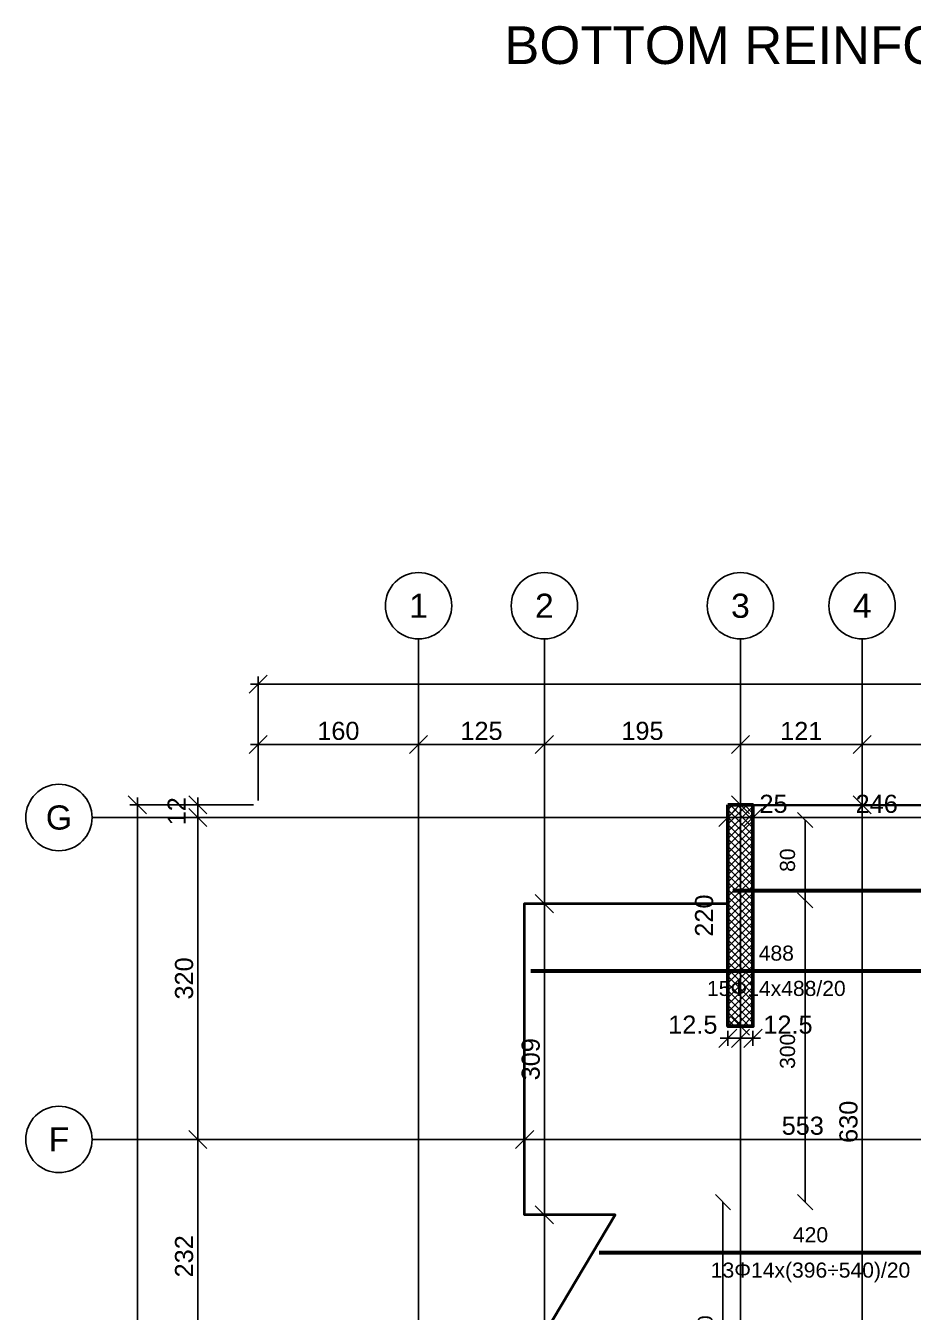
# Model space of a CAD drawing. Header units: millimetres. Extents: x -231 to 4719, y -2977 to 4533.
# Drawn here: x -231 to 651, y -1577 to -298 of the extents above; entities that cross this region are included whole.
import ezdxf
from ezdxf.enums import TextEntityAlignment as Align

# ---------------------------------------------------------------- set-up
doc = ezdxf.new("R2010")
doc.units = ezdxf.units.MM
for name, color, linetype in [('FW_AXIS', 7, 'Continuous'), ('FW_DIM', 7, 'Continuous'), ('FW_WALL_HATCH', 8, 'Continuous'), ('REB_NOTES', 7, 'Continuous'), ('REB_TOP_MESH_X', 5, 'Continuous'), ('REB_TOP_MESH_X_RANGE', 5, 'Continuous'), ('REB_TOP_MESH_X_TEXT', 5, 'Continuous')]:
    doc.layers.add(name, color=color, linetype=linetype)
doc.layers.add('SLAB', color=3, linetype='Continuous', lineweight=35)
doc.layers.add('WALL', color=1, linetype='Continuous', lineweight=50)
doc.styles.add('REBAR_TXT', font='arial.ttf')
doc.styles.get("Standard").update_dxf_attribs({"font": 'arial.ttf'})
doc.dimstyles.new('FW_DIM', dxfattribs={"dimtxt": 18, "dimasz": 9, "dimexe": 7.5, "dimexo": 4.5, "dimgap": 4.5, "dimtad": 1, "dimdec": 0, "dimtxsty": 'Standard', "dimtsz": 9, "dimcen": 2.5, "dimdle": 7.5, "dimclrd": 256, "dimclre": 256, "dimclrt": 7, "dimazin": 3, "dimtfac": 1, "dimtmove": 2, "dimatfit": 3})
doc.dimstyles.new('REBAR M-200', dxfattribs={"dimtxt": 15, "dimasz": 15, "dimexe": 25, "dimexo": 12.5, "dimgap": 10, "dimtad": 1, "dimdec": 0, "dimtxsty": 'Standard', "dimblk": 'NONE', "dimcen": 50, "dimse1": 1, "dimse2": 1, "dimclrd": 6, "dimclre": 6, "dimclrt": 7, "dimazin": 3, "dimtfac": 1, "dimtmove": 2, "dimatfit": 3, "dimldrblk": 'NONE', "dimlwd": 53})
doc.dimstyles.new('REBAR RANGE', dxfattribs={"dimtxt": 15, "dimasz": 2.5, "dimexe": 0, "dimexo": 0, "dimgap": 10, "dimtad": 1, "dimdec": 0, "dimtxsty": 'Standard', "dimtsz": 7.5, "dimcen": 2.5, "dimse1": 1, "dimse2": 1, "dimclrd": 6, "dimclre": 6, "dimclrt": 7, "dimazin": 3, "dimtfac": 1, "dimtmove": 2, "dimatfit": 3, "dimlwd": 25})

# ---------------------------------------------------------------- blocks, each defined once
blk = doc.blocks.new('*D657')
at = {"color": 6, "lineweight": 53}
blk.add_line((271, -1237.6), (759.5, -1237.6), dxfattribs=at)
at = {"layer": 'Defpoints'}
for p in [(271, -1237.6), (271, -1237.6), (759.5, -1237.6)]:
    blk.add_point(p, dxfattribs=at)
at = {"layer": 'REB_TOP_MESH_X', "color": 7, "insert": (515.2, -1220.1), "char_height": 15, "attachment_point": 5}
blk.add_mtext('488', dxfattribs=at)
blk = doc.blocks.new('_NONE')
blk = doc.blocks.new('*D664')
at = {"color": 6, "lineweight": 53}
blk.add_line((339, -1517.6), (759.5, -1517.6), dxfattribs=at)
at = {"layer": 'Defpoints'}
for p in [(339, -1517.6), (339, -1517.6), (759.5, -1517.6)]:
    blk.add_point(p, dxfattribs=at)
at = {"layer": 'REB_TOP_MESH_X', "color": 7, "insert": (549.2, -1500.1), "char_height": 15, "attachment_point": 5}
blk.add_mtext('420', dxfattribs=at)
blk = doc.blocks.new('*D679')
at = {"color": 6, "lineweight": 53}
blk.add_line((472, -1157.6), (963.5, -1157.6), dxfattribs=at)
at = {"layer": 'Defpoints'}
for p in [(472, -1157.6), (472, -1157.6), (963.5, -1157.6)]:
    blk.add_point(p, dxfattribs=at)
at = {"layer": 'REB_TOP_MESH_X', "color": 7, "insert": (717.8, -1140.1), "char_height": 15, "attachment_point": 5}
blk.add_mtext('492', dxfattribs=at)
blk = doc.blocks.new('_OBLIQUE')
at = {"color": 0, "linetype": 'BYBLOCK'}
blk.add_line((-0.5, -0.5), (0.5, 0.5), dxfattribs=at)
blk = doc.blocks.new('*D727')
at = {"color": 6, "lineweight": 25}
blk.add_line((543.9, -1467.6), (543.9, -1167.6), dxfattribs=at)
at = {"layer": 'Defpoints'}
for p in [(543.9, -1167.6), (543.9, -1467.6), (543.9, -1467.6)]:
    blk.add_point(p, dxfattribs=at)
at = {"layer": 'REB_TOP_MESH_X_RANGE', "color": 6, "xscale": 15, "yscale": 15, "rotation": 90}
for p in [(543.9, -1167.6), (543.9, -1467.6)]:
    blk.add_blockref('_OBLIQUE', p, dxfattribs=at)
at = {"layer": 'REB_TOP_MESH_X_RANGE', "color": 7, "insert": (526.4, -1317.6), "char_height": 15, "attachment_point": 5, "rotation": 90}
blk.add_mtext('300', dxfattribs=at)
blk = doc.blocks.new('*D728')
at = {"color": 6, "lineweight": 25}
blk.add_line((462.1, -1727.6), (462.1, -1467.6), dxfattribs=at)
at = {"layer": 'Defpoints'}
for p in [(462.1, -1467.6), (462.1, -1727.6), (462.1, -1727.6)]:
    blk.add_point(p, dxfattribs=at)
at = {"layer": 'REB_TOP_MESH_X_RANGE', "color": 6, "xscale": 15, "yscale": 15, "rotation": 90}
for p in [(462.1, -1467.6), (462.1, -1727.6)]:
    blk.add_blockref('_OBLIQUE', p, dxfattribs=at)
at = {"layer": 'REB_TOP_MESH_X_RANGE', "color": 7, "insert": (444.6, -1597.6), "char_height": 15, "attachment_point": 5, "rotation": 90}
blk.add_mtext('260', dxfattribs=at)
blk = doc.blocks.new('*D737')
at = {"color": 6, "lineweight": 25}
blk.add_line((543.9, -1167.6), (543.9, -1087.6), dxfattribs=at)
at = {"layer": 'Defpoints'}
for p in [(543.9, -1087.6), (543.9, -1167.6), (543.9, -1167.6)]:
    blk.add_point(p, dxfattribs=at)
at = {"layer": 'REB_TOP_MESH_X_RANGE', "color": 6, "xscale": 15, "yscale": 15, "rotation": 90}
for p in [(543.9, -1087.6), (543.9, -1167.6)]:
    blk.add_blockref('_OBLIQUE', p, dxfattribs=at)
at = {"layer": 'REB_TOP_MESH_X_RANGE', "color": 7, "insert": (526.4, -1127.6), "char_height": 15, "attachment_point": 5, "rotation": 90}
blk.add_mtext('80', dxfattribs=at)
blk = doc.blocks.new('*D750')
for p, q in [((467, -1297.2), (467, -1312.2)), ((479.5, -1297.2), (479.5, -1312.2)), ((459.5, -1304.7), (487, -1304.7))]:
    blk.add_line(p, q)
at = {"layer": 'Defpoints'}
for p in [(467, -1292.7), (479.5, -1292.7), (467, -1304.7)]:
    blk.add_point(p, dxfattribs=at)
at = {"layer": 'FW_DIM', "xscale": 18, "yscale": 18}
for p in [(467, -1304.7), (479.5, -1304.7)]:
    blk.add_blockref('_OBLIQUE', p, dxfattribs=at)
at = {"layer": 'FW_DIM', "color": 7, "insert": (432.2, -1291.2), "char_height": 18, "attachment_point": 5}
blk.add_mtext('12.5', dxfattribs=at)
blk = doc.blocks.new('*D751')
for p, q in [((479.5, -1297.2), (479.5, -1312.2)), ((492, -1297.2), (492, -1312.2)), ((472, -1304.7), (499.5, -1304.7))]:
    blk.add_line(p, q)
at = {"layer": 'Defpoints'}
for p in [(479.5, -1292.7), (492, -1292.7), (479.5, -1304.7)]:
    blk.add_point(p, dxfattribs=at)
at = {"layer": 'FW_DIM', "xscale": 18, "yscale": 18}
for p in [(479.5, -1304.7), (492, -1304.7)]:
    blk.add_blockref('_OBLIQUE', p, dxfattribs=at)
at = {"layer": 'FW_DIM', "color": 7, "insert": (526.8, -1291.2), "char_height": 18, "attachment_point": 5}
blk.add_mtext('12.5', dxfattribs=at)
blk = doc.blocks.new('*D803')
for p, q in [((257.5, -1405.2), (825.5, -1405.2)), ((265, -1400.7), (265, -1397.7)), ((818, -1400.7), (818, -1397.7))]:
    blk.add_line(p, q)
at = {"layer": 'Defpoints'}
for p in [(265, -1405.2), (265, -1405.2), (818, -1405.2)]:
    blk.add_point(p, dxfattribs=at)
at = {"layer": 'FW_DIM', "xscale": 18, "yscale": 18}
for p in [(265, -1405.2), (818, -1405.2)]:
    blk.add_blockref('_OBLIQUE', p, dxfattribs=at)
at = {"layer": 'FW_DIM', "color": 7, "insert": (541.5, -1391.7), "char_height": 18, "attachment_point": 5}
blk.add_mtext('553', dxfattribs=at)
blk = doc.blocks.new('*D806')
for p, q in [((459.5, -1085.2), (499.5, -1085.2)), ((467, -1080.7), (467, -1077.7)), ((492, -1080.7), (492, -1077.7))]:
    blk.add_line(p, q)
at = {"layer": 'Defpoints'}
for p in [(467, -1085.2), (467, -1085.2), (492, -1085.2)]:
    blk.add_point(p, dxfattribs=at)
at = {"layer": 'FW_DIM', "xscale": 18, "yscale": 18}
for p in [(467, -1085.2), (492, -1085.2)]:
    blk.add_blockref('_OBLIQUE', p, dxfattribs=at)
at = {"layer": 'FW_DIM', "color": 7, "insert": (512.4, -1071.7), "char_height": 18, "attachment_point": 5}
blk.add_mtext('25', dxfattribs=at)
blk = doc.blocks.new('*D807')
for p, q in [((484.5, -1085.2), (745.5, -1085.2)), ((492, -1080.7), (492, -1077.7)), ((738, -1080.7), (738, -1077.7))]:
    blk.add_line(p, q)
at = {"layer": 'Defpoints'}
for p in [(492, -1085.2), (492, -1085.2), (738, -1085.2)]:
    blk.add_point(p, dxfattribs=at)
at = {"layer": 'FW_DIM', "xscale": 18, "yscale": 18}
for p in [(492, -1085.2), (738, -1085.2)]:
    blk.add_blockref('_OBLIQUE', p, dxfattribs=at)
at = {"layer": 'FW_DIM', "color": 7, "insert": (615, -1071.7), "char_height": 18, "attachment_point": 5}
blk.add_mtext('246', dxfattribs=at)
blk = doc.blocks.new('*D819')
for p, q in [((284.6, -1487.6), (284.6, -1163.3)), ((280.1, -1170.8), (277.1, -1170.8)), ((280.1, -1480.1), (277.1, -1480.1))]:
    blk.add_line(p, q)
at = {"layer": 'Defpoints'}
for p in [(284.6, -1170.8), (284.6, -1480.1), (284.6, -1480.1)]:
    blk.add_point(p, dxfattribs=at)
at = {"layer": 'FW_DIM', "xscale": 18, "yscale": 18, "rotation": 90}
for p in [(284.6, -1170.8), (284.6, -1480.1)]:
    blk.add_blockref('_OBLIQUE', p, dxfattribs=at)
at = {"layer": 'FW_DIM', "color": 7, "insert": (271.1, -1325.5), "char_height": 18, "attachment_point": 5, "rotation": 90}
blk.add_mtext('309', dxfattribs=at)
blk = doc.blocks.new('*D820')
for p, q in [((479.5, -2653.7), (479.5, -1285.2)), ((475, -1292.7), (472, -1292.7)), ((475, -2646.2), (472, -2646.2))]:
    blk.add_line(p, q)
at = {"layer": 'Defpoints'}
for p in [(479.5, -1292.7), (479.5, -2646.2), (479.5, -2646.2)]:
    blk.add_point(p, dxfattribs=at)
at = {"layer": 'FW_DIM', "xscale": 18, "yscale": 18, "rotation": 90}
for p in [(479.5, -1292.7), (479.5, -2646.2)]:
    blk.add_blockref('_OBLIQUE', p, dxfattribs=at)
at = {"layer": 'FW_DIM', "color": 7, "insert": (466, -1969.5), "char_height": 18, "attachment_point": 5, "rotation": 90}
blk.add_mtext('1353', dxfattribs=at)
blk = doc.blocks.new('*D821')
for p, q in [((475, -1072.7), (472, -1072.7)), ((479.5, -1300.2), (479.5, -1065.2)), ((475, -1292.7), (472, -1292.7))]:
    blk.add_line(p, q)
at = {"layer": 'Defpoints'}
for p in [(479.5, -1072.7), (479.5, -1292.7), (479.5, -1292.7)]:
    blk.add_point(p, dxfattribs=at)
at = {"layer": 'FW_DIM', "xscale": 18, "yscale": 18, "rotation": 90}
for p in [(479.5, -1072.7), (479.5, -1292.7)]:
    blk.add_blockref('_OBLIQUE', p, dxfattribs=at)
at = {"layer": 'FW_DIM', "color": 7, "insert": (443.5, -1182.7), "char_height": 18, "attachment_point": 5, "rotation": 90}
blk.add_mtext('220', dxfattribs=at)
blk = doc.blocks.new('*D826')
for p, q in [((596, -1072.7), (593, -1072.7)), ((600.5, -1710.2), (600.5, -1065.2)), ((596, -1702.7), (593, -1702.7))]:
    blk.add_line(p, q)
at = {"layer": 'Defpoints'}
for p in [(600.5, -1072.7), (600.5, -1702.7), (600.5, -1702.7)]:
    blk.add_point(p, dxfattribs=at)
at = {"layer": 'FW_DIM', "xscale": 18, "yscale": 18, "rotation": 90}
for p in [(600.5, -1072.7), (600.5, -1702.7)]:
    blk.add_blockref('_OBLIQUE', p, dxfattribs=at)
at = {"layer": 'FW_DIM', "color": 7, "insert": (587, -1387.7), "char_height": 18, "attachment_point": 5, "rotation": 90}
blk.add_mtext('630', dxfattribs=at)
blk = doc.blocks.new('*D849')
for p, q in [((0, -1068.2), (0, -1005.2)), ((159.5, -1068.2), (159.5, -1005.2)), ((-7.5, -1012.7), (167, -1012.7))]:
    blk.add_line(p, q)
at = {"layer": 'Defpoints'}
for p in [(0, -1012.7), (0, -1072.7), (159.5, -1072.7)]:
    blk.add_point(p, dxfattribs=at)
at = {"layer": 'FW_DIM', "xscale": 18, "yscale": 18}
for p in [(0, -1012.7), (159.5, -1012.7)]:
    blk.add_blockref('_OBLIQUE', p, dxfattribs=at)
at = {"layer": 'FW_DIM', "color": 7, "insert": (79.8, -999.2), "char_height": 18, "attachment_point": 5}
blk.add_mtext('160', dxfattribs=at)
blk = doc.blocks.new('*D850')
for p, q in [((159.5, -1068.2), (159.5, -1005.2)), ((284.6, -1068.2), (284.6, -1005.2)), ((152, -1012.7), (292.1, -1012.7))]:
    blk.add_line(p, q)
at = {"layer": 'Defpoints'}
for p in [(159.5, -1012.7), (159.5, -1072.7), (284.6, -1072.7)]:
    blk.add_point(p, dxfattribs=at)
at = {"layer": 'FW_DIM', "xscale": 18, "yscale": 18}
for p in [(159.5, -1012.7), (284.6, -1012.7)]:
    blk.add_blockref('_OBLIQUE', p, dxfattribs=at)
at = {"layer": 'FW_DIM', "color": 7, "insert": (222.1, -999.2), "char_height": 18, "attachment_point": 5}
blk.add_mtext('125', dxfattribs=at)
blk = doc.blocks.new('*D851')
for p, q in [((284.6, -1068.2), (284.6, -1005.2)), ((479.5, -1068.2), (479.5, -1005.2)), ((277.1, -1012.7), (487, -1012.7))]:
    blk.add_line(p, q)
at = {"layer": 'Defpoints'}
for p in [(284.6, -1012.7), (284.6, -1072.7), (479.5, -1072.7)]:
    blk.add_point(p, dxfattribs=at)
at = {"layer": 'FW_DIM', "xscale": 18, "yscale": 18}
for p in [(284.6, -1012.7), (479.5, -1012.7)]:
    blk.add_blockref('_OBLIQUE', p, dxfattribs=at)
at = {"layer": 'FW_DIM', "color": 7, "insert": (382.1, -999.2), "char_height": 18, "attachment_point": 5}
blk.add_mtext('195', dxfattribs=at)
blk = doc.blocks.new('*D852')
for p, q in [((479.5, -1068.2), (479.5, -1005.2)), ((600.5, -1068.2), (600.5, -1005.2)), ((472, -1012.7), (608, -1012.7))]:
    blk.add_line(p, q)
at = {"layer": 'Defpoints'}
for p in [(479.5, -1012.7), (479.5, -1072.7), (600.5, -1072.7)]:
    blk.add_point(p, dxfattribs=at)
at = {"layer": 'FW_DIM', "xscale": 18, "yscale": 18}
for p in [(479.5, -1012.7), (600.5, -1012.7)]:
    blk.add_blockref('_OBLIQUE', p, dxfattribs=at)
at = {"layer": 'FW_DIM', "color": 7, "insert": (540, -999.2), "char_height": 18, "attachment_point": 5}
blk.add_mtext('121', dxfattribs=at)
blk = doc.blocks.new('*D853')
for p, q in [((600.5, -1068.2), (600.5, -1005.2)), ((828.1, -1068.2), (828.1, -1005.2)), ((593, -1012.7), (835.6, -1012.7))]:
    blk.add_line(p, q)
at = {"layer": 'Defpoints'}
for p in [(600.5, -1012.7), (600.5, -1072.7), (828.1, -1072.7)]:
    blk.add_point(p, dxfattribs=at)
at = {"layer": 'FW_DIM', "xscale": 18, "yscale": 18}
for p in [(600.5, -1012.7), (828.1, -1012.7)]:
    blk.add_blockref('_OBLIQUE', p, dxfattribs=at)
at = {"layer": 'FW_DIM', "color": 7, "insert": (714.3, -999.2), "char_height": 18, "attachment_point": 5}
blk.add_mtext('228', dxfattribs=at)
blk = doc.blocks.new('*D865')
for p, q in [((0, -1068.2), (0, -945.2)), ((1569, -1068.2), (1569, -945.2)), ((-7.5, -952.7), (1576.5, -952.7))]:
    blk.add_line(p, q)
at = {"layer": 'Defpoints'}
for p in [(0, -952.7), (0, -1072.7), (1569, -1072.7)]:
    blk.add_point(p, dxfattribs=at)
at = {"layer": 'FW_DIM', "xscale": 18, "yscale": 18}
for p in [(0, -952.7), (1569, -952.7)]:
    blk.add_blockref('_OBLIQUE', p, dxfattribs=at)
at = {"layer": 'FW_DIM', "color": 7, "insert": (784.5, -939.2), "char_height": 18, "attachment_point": 5}
blk.add_mtext('1569', dxfattribs=at)
blk = doc.blocks.new('*D871')
for p, q in [((-4.5, -1405.2), (-67.5, -1405.2)), ((-60, -1645.1), (-60, -1397.7)), ((-4.5, -1637.6), (-67.5, -1637.6))]:
    blk.add_line(p, q)
at = {"layer": 'Defpoints'}
for p in [(0, -1405.2), (-60, -1637.6), (0, -1637.6)]:
    blk.add_point(p, dxfattribs=at)
at = {"layer": 'FW_DIM', "xscale": 18, "yscale": 18, "rotation": 90}
for p in [(-60, -1405.2), (-60, -1637.6)]:
    blk.add_blockref('_OBLIQUE', p, dxfattribs=at)
at = {"layer": 'FW_DIM', "color": 7, "insert": (-73.5, -1521.4), "char_height": 18, "attachment_point": 5, "rotation": 90}
blk.add_mtext('232', dxfattribs=at)
blk = doc.blocks.new('*D872')
for p, q in [((-4.5, -1085.2), (-67.5, -1085.2)), ((-60, -1412.7), (-60, -1077.7)), ((-4.5, -1405.2), (-67.5, -1405.2))]:
    blk.add_line(p, q)
at = {"layer": 'Defpoints'}
for p in [(0, -1085.2), (-60, -1405.2), (0, -1405.2)]:
    blk.add_point(p, dxfattribs=at)
at = {"layer": 'FW_DIM', "xscale": 18, "yscale": 18, "rotation": 90}
for p in [(-60, -1085.2), (-60, -1405.2)]:
    blk.add_blockref('_OBLIQUE', p, dxfattribs=at)
at = {"layer": 'FW_DIM', "color": 7, "insert": (-73.5, -1245.2), "char_height": 18, "attachment_point": 5, "rotation": 90}
blk.add_mtext('320', dxfattribs=at)
blk = doc.blocks.new('*D873')
for p, q in [((-4.5, -1072.7), (-67.5, -1072.7)), ((-60, -1092.7), (-60, -1065.2)), ((-4.5, -1085.2), (-67.5, -1085.2))]:
    blk.add_line(p, q)
at = {"layer": 'Defpoints'}
for p in [(0, -1072.7), (-60, -1085.2), (0, -1085.2)]:
    blk.add_point(p, dxfattribs=at)
at = {"layer": 'FW_DIM', "xscale": 18, "yscale": 18, "rotation": 90}
for p in [(-60, -1072.7), (-60, -1085.2)]:
    blk.add_blockref('_OBLIQUE', p, dxfattribs=at)
at = {"layer": 'FW_DIM', "color": 7, "insert": (-81, -1079), "char_height": 18, "attachment_point": 5, "rotation": 90}
blk.add_mtext('12', dxfattribs=at)
blk = doc.blocks.new('*D882')
for p, q in [((-4.5, -1072.7), (-127.5, -1072.7)), ((-120, -2670.2), (-120, -1065.2)), ((-4.5, -2662.7), (-127.5, -2662.7))]:
    blk.add_line(p, q)
at = {"layer": 'Defpoints'}
for p in [(0, -1072.7), (-120, -2662.7), (0, -2662.7)]:
    blk.add_point(p, dxfattribs=at)
at = {"layer": 'FW_DIM', "xscale": 18, "yscale": 18, "rotation": 90}
for p in [(-120, -1072.7), (-120, -2662.7)]:
    blk.add_blockref('_OBLIQUE', p, dxfattribs=at)
at = {"layer": 'FW_DIM', "color": 7, "insert": (-133.5, -1867.7), "char_height": 18, "attachment_point": 5, "rotation": 90}
blk.add_mtext('1590', dxfattribs=at)

msp = doc.modelspace()

# ---------------------------------------------------------------- hatches: boundary and pattern name
at = {"layer": 'FW_WALL_HATCH'}
h = msp.add_hatch(dxfattribs=at)
h.set_pattern_fill('ANSI37', scale=1.6)
h.paths.add_polyline_path([(467, -1072.7), (492, -1072.7), (492, -1292.7), (467, -1292.7), (467, -1072.7)])

# ---------------------------------------------------------------- linework, layer by layer
at = {"layer": 'FW_AXIS', "linetype": 'CONTINUOUS'}
for p, q in [((159.5, -1072.7), (159.5, -907.7)), ((284.6, -1072.7), (284.6, -907.7)), ((479.5, -1072.7), (479.5, -907.7)), ((600.5, -1072.7), (600.5, -907.7)), ((0, -1085.2), (-165, -1085.2)), ((0, -1405.2), (-165, -1405.2))]:
    msp.add_line(p, q, dxfattribs=at)
at = {"layer": 'FW_AXIS', "color": 8}
for p, q in [((159.5, -2662.7), (159.5, -1072.7)), ((284.6, -2662.7), (284.6, -1072.7)), ((479.5, -2662.7), (479.5, -1072.7)), ((600.5, -2662.7), (600.5, -1072.7)), ((0, -1085.2), (1569, -1085.2)), ((0, -1405.2), (1569, -1405.2))]:
    msp.add_line(p, q, dxfattribs=at)
at = {"layer": 'FW_AXIS'}
for centre in [(159.5, -874.7), (284.6, -874.7), (479.5, -874.7), (600.5, -874.7), (-198, -1085.2), (-198, -1405.2)]:
    msp.add_circle(centre, 33, dxfattribs=at)
at = {"layer": 'SLAB'}
msp.add_lwpolyline([(467, -1072.7), (1367, -1072.9), (1367, -1170.7), (1569, -1170.7), (1569, -1674.7), (1367, -1674.7), (1367, -2060.7), (1569, -2060.7), (1569, -2564.7), (1367, -2564.7), (1367, -2662.7), (147, -2640), (147, -2542.1), (0, -2542.1), (0, -1775.7), (202.2, -1775.7), (202.2, -1737), (354.9, -1480.1), (265, -1480.1), (265, -1170.8), (467, -1170.8), (467, -1072.7)], dxfattribs=at)
at = {"layer": 'WALL'}
msp.add_lwpolyline([(467, -1072.7), (492, -1072.7), (492, -1292.7), (467, -1292.7)], close=True, dxfattribs=at)

# ---------------------------------------------------------------- texts
at = {"layer": 'FW_AXIS', "color": 7, "style": 'REBAR_TXT'}
for s, p in [('1', (159.5, -874.7)), ('2', (284.6, -874.7)), ('3', (479.5, -874.7)), ('4', (600.5, -874.7)), ('G', (-198, -1085.2)), ('F', (-198, -1405.2))]:
    msp.add_text(s, height=24, dxfattribs=at).set_placement(p, align=Align.MIDDLE_CENTER)
at = {"layer": 'REB_NOTES', "color": 7, "style": 'REBAR_TXT'}
msp.add_text('BOTTOM REINFORCEMENT - DIRECTION X', height=37.5, dxfattribs=at).set_placement((784.5, -298.7), align=Align.TOP_CENTER)
at = {"layer": 'REB_TOP_MESH_X_TEXT', "color": 7, "style": 'REBAR_TXT'}
for s, p in [('15Φ14x488/20', (515.2, -1247.6)), ('13Φ14x(396÷540)/20', (549.2, -1527.6))]:
    msp.add_text(s, height=15, dxfattribs=at).set_placement(p, align=Align.TOP_CENTER)

# ---------------------------------------------------------------- dimensions: what is measured, and where the dimension line sits
at = {"layer": 'FW_DIM'}
for base, p1, p2, picture, middle in [((0, -952.7), (0, -1072.7), (1569, -1072.7), '*D865', (784.5, -939.2)), ((0, -1012.7196416), (0, -1072.7196416), (159.5, -1072.7196416), '*D849', (79.75, -999.2196416)), ((159.5, -1012.7), (159.5, -1072.7), (284.6, -1072.7), '*D850', (222.1, -999.2)), ((284.6, -1012.7), (284.6, -1072.7), (479.5, -1072.7), '*D851', (382.1, -999.2)), ((479.5, -1012.7), (479.5, -1072.7), (600.5, -1072.7), '*D852', (540, -999.2)), ((600.5, -1012.7), (600.5, -1072.7), (828.1, -1072.7), '*D853', (714.3, -999.2))]:
    dim = msp.add_linear_dim(base=base, p1=p1, p2=p2, dimstyle='FW_DIM', dxfattribs=at)
    dim.commit()
    dim.dimension.update_dxf_attribs({"geometry": picture, "text_midpoint": middle})
for base, p1, p2, text, picture, middle in [((467, -1085.2), (467, -1085.2), (492, -1085.2), '25', '*D806', (512.4, -1071.7)), ((492, -1085.2), (492, -1085.2), (738, -1085.2), '246', '*D807', (615, -1071.7)), ((467, -1304.7), (467, -1292.7), (479.5, -1292.7), '12.5', '*D750', (432.2, -1291.2)), ((479.5, -1304.7), (479.5, -1292.7), (492, -1292.7), '12.5', '*D751', (526.8, -1291.2)), ((265, -1405.2), (265, -1405.2), (818, -1405.2), '553', '*D803', (541.5, -1391.7))]:
    dim = msp.add_linear_dim(base=base, p1=p1, p2=p2, text=text, dimstyle='FW_DIM', override={"dimtmove": 2}, dxfattribs=at)
    dim.commit()
    dim.dimension.update_dxf_attribs({"geometry": picture, "text_midpoint": middle, "dimtype": 160})
for base, p1, p2, picture, middle in [((-120, -2662.7), (0, -2662.7), (0, -1072.7), '*D882', (-133.5, -1867.7)), ((-60, -1085.2134907), (0, -1085.2134907), (0, -1072.7134907), '*D873', (-81, -1078.9634907)), ((-60, -1405.2), (0, -1405.2), (0, -1085.2), '*D872', (-73.5, -1245.2)), ((-60, -1637.6), (0, -1637.6), (0, -1405.2), '*D871', (-73.5, -1521.4))]:
    dim = msp.add_linear_dim(base=base, p1=p1, p2=p2, angle=90, dimstyle='FW_DIM', dxfattribs=at)
    dim.commit()
    dim.dimension.update_dxf_attribs({"geometry": picture, "text_midpoint": middle})
for base, p1, p2, text, picture, middle in [((479.5, -1292.7), (479.5, -1292.7), (479.5, -1072.7), '220', '*D821', (443.5, -1182.7)), ((600.5, -1702.7), (600.5, -1702.7), (600.5, -1072.7), '630', '*D826', (587, -1387.7)), ((284.6, -1480.1), (284.6, -1480.1), (284.6, -1170.8), '309', '*D819', (271.1, -1325.5)), ((479.5, -2646.2), (479.5, -2646.2), (479.5, -1292.7), '1353', '*D820', (466, -1969.5))]:
    dim = msp.add_linear_dim(base=base, p1=p1, p2=p2, angle=90, text=text, dimstyle='FW_DIM', override={"dimtmove": 2}, dxfattribs=at)
    dim.commit()
    dim.dimension.update_dxf_attribs({"geometry": picture, "text_midpoint": middle, "dimtype": 160})
at = {"layer": 'REB_TOP_MESH_X'}
for base, p1, p2, picture, middle in [((472, -1157.6209433), (472, -1157.6209433), (963.5, -1157.6209433), '*D679', (717.75, -1140.1209433)), ((271, -1237.6209433), (271, -1237.6209433), (759.5, -1237.6209433), '*D657', (515.25, -1220.1209433)), ((339, -1517.6209433), (339, -1517.6209433), (759.5, -1517.6209433), '*D664', (549.25, -1500.1209433))]:
    dim = msp.add_linear_dim(base=base, p1=p1, p2=p2, dimstyle='REBAR M-200', dxfattribs=at)
    dim.commit()
    dim.dimension.update_dxf_attribs({"geometry": picture, "text_midpoint": middle})
at = {"layer": 'REB_TOP_MESH_X_RANGE'}
for base, p1, p2, picture, middle in [((543.9, -1167.6), (543.9, -1167.6), (543.9, -1087.6), '*D737', (526.4, -1127.6)), ((543.9, -1467.6), (543.9, -1467.6), (543.9, -1167.6), '*D727', (526.4, -1317.6)), ((462.1, -1727.6), (462.1, -1727.6), (462.1, -1467.6), '*D728', (444.6, -1597.6))]:
    dim = msp.add_linear_dim(base=base, p1=p1, p2=p2, angle=90, dimstyle='REBAR RANGE', dxfattribs=at)
    dim.commit()
    dim.dimension.update_dxf_attribs({"geometry": picture, "text_midpoint": middle})

doc.saveas('drawing.dxf')
